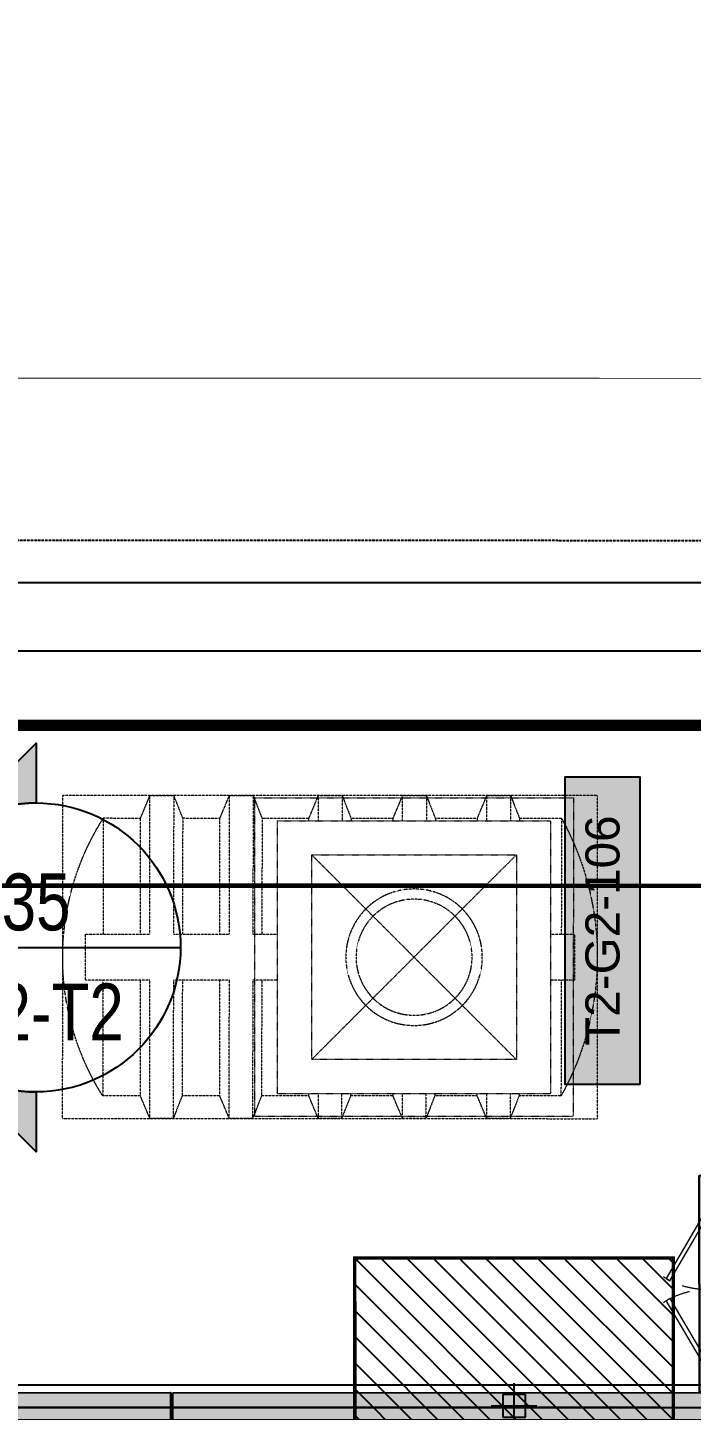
# Model space of a CAD drawing. Header units: centimetres. Extents: x -6122352 to 6876996, y -1694241 to 2592194.
# Drawn here: x 100422 to 103339, y -42178 to -36100 of the extents above; entities that cross this region are included whole.
import ezdxf
from ezdxf.enums import TextEntityAlignment as Align
from ezdxf.xclip import XClip

# ---------------------------------------------------------------- set-up
doc = ezdxf.new("R2010")
doc.units = ezdxf.units.CM
doc.header["$MEASUREMENT"] = 0
doc.header["$XCLIPFRAME"] = 2
doc.header["$PDMODE"] = 66
doc.header["$PDSIZE"] = 100
for name, pattern in [('CENTER', [2, 1.25, -0.25, 0.25, -0.25]), ('DASHED2', [0.375, 0.25, -0.125]), ('HIDDEN', [0.375, 0.25, -0.125]), ('LTH-4G-M-XR-GROUND FLOOR PLAN$0$HIDDEN2', [0.1875, 0.125, -0.0625]), ('XR-AR-END-SETTING OUT PLAN$0$23261-XR-AR-SI-GF$0$HIDDEN', [0.375, 0.25, -0.125])]:
    doc.linetypes.add(name, pattern=pattern)
doc.layers.get('Defpoints').update_dxf_attribs({"color": 255, "linetype": 'CENTER'})
for name, color, linetype in [('00-MI-DIM', 7, 'Continuous'), ('23585-XR-AR-BOUNDARY WALLS AND SETBACKS$0$setback', 7, 'XR-AR-END-SETTING OUT PLAN$0$23261-XR-AR-SI-GF$0$HIDDEN'), ('@MI-FOOTINGS', 7, 'Continuous'), ('@MI-MEP', 7, 'Continuous'), ('@MI-REF LAYER', 7, 'Continuous'), ('@MI-TYPE-02', 6, 'Continuous'), ('B_TH_4', 7, 'Continuous'), ('CTECH-Text 2.5mm', 2, 'Continuous'), ('PANEL-TAGS', 7, 'Continuous'), ('VD-WS-WATER TANK', 7, 'Continuous'), ('XR-AR-MID-SETTING OUT FOR MASTER$0$23585-XR-AR-MID-GROUND FLOOR$0$A-Flor-Strs', 1, 'Continuous')]:
    doc.layers.add(name, color=color, linetype=linetype)
doc.layers.add('08-Compound Wall-2', color=6, linetype='Continuous', lineweight=25, true_color=0xff00ff)
for name, color, linetype, lineweight in [('23585-XR-AR-102-8P-GF$0$A-FLOR-XREF', 8, 'Continuous', 9), ('23585-XR-AR-DAMAC PLOT LIMITS$0$1-Mid units', 41, 'Continuous', 5), ('A-ANNO-TEXT', 3, 'Continuous', 25), ('LTH-4G-M-XR-GROUND FLOOR PLAN$0$1717 X Water Tank Location_5B$0$00 Line 2', 6, 'Continuous', 13), ('XR-AR-MID-SETTING OUT FOR MASTER$0$23585-XR-AR-MID-GROUND FLOOR$0$$A-GLAZ-WNDO', 232, 'Continuous', 9), ('XR-AR-MID-SETTING OUT FOR MASTER$0$23585-XR-AR-MID-GROUND FLOOR$0$A-GLAZ-SILL', 8, 'Continuous', 5), ('XR-AR-MID-SETTING OUT FOR MASTER$0$23585-XR-AR-MID-GROUND FLOOR$0$A-GLAZ-WNDO', 232, 'Continuous', 9), ('ZAT_WALL PANEL', 3, 'Continuous', 30)]:
    doc.layers.add(name, color=color, linetype=linetype, lineweight=lineweight)
doc.layers.add('LTH-4G-M-XR-GROUND FLOOR PLAN$0$PDF_Geometry', color=7, linetype='Continuous', true_color=0xcccccc)
doc.styles.add('Arial Narrow', font='ARIALN.TTF', dxfattribs={"width": 0.95, "height": 500})
doc.styles.add('DIMTEXT', font='romans.shx', dxfattribs={"width": 0.8})
doc.styles.add('PANELTAG_STYLE', font='arial.ttf')
doc.dimstyles.new('DIM-25', dxfattribs={"dimscale": 25, "dimtxt": 2.5, "dimasz": 2.5, "dimexe": 1.25, "dimexo": 0.625, "dimgap": 1, "dimtad": 1, "dimdec": 0, "dimdsep": 46, "dimtxsty": 'DIMTEXT', "dimblk": 'AROW', "dimcen": 2.5, "dimse1": 1, "dimse2": 1, "dimclrd": 1, "dimclre": 1, "dimclrt": 2, "dimadec": 0, "dimazin": 0, "dimtfac": 1, "dimtdec": 0, "dimtmove": 0, "dimatfit": 3, "dimfxl": 1, "dimarcsym": 0})

# ---------------------------------------------------------------- blocks, each defined once
blk = doc.blocks.new('23585-XR-AR-BOUNDARY WALLS AND SETBACKS')
at = {"layer": '08-Compound Wall-2'}
blk.add_lwpolyline([(496465.304265361, 2768950.314838669), (496482.9255285829, 2768934.168785633), (496489.0395714305, 2768940.84125811), (496493.0929700581, 2768945.265056611), (496497.1463700577, 2768949.688856612), (496501.1997700583, 2768954.112656611), (496505.2531700579, 2768958.536456612), (496511.2982549883, 2768965.13399356), (496493.6763889136, 2768981.279238157)], dxfattribs=at)
at = {"layer": '23585-XR-AR-BOUNDARY WALLS AND SETBACKS$0$setback', "ltscale": 40, "const_width": 0.05}
blk.add_lwpolyline([(496482.7465575228, 2768938.266069014), (496468.3693618508, 2768951.439640108), (496472.5242740114, 2768955.974177996), (496476.5774013817, 2768960.39789873), (496480.6310491082, 2768964.821550814), (496484.6844491076, 2768969.245350815), (496488.7378421992, 2768973.669143274), (496492.8907719729, 2768978.201506046), (496507.268439416, 2768965.02861297), (496503.11500178, 2768960.495598367), (496499.0616017811, 2768956.071798366), (496495.0082017799, 2768951.647998367), (496490.9548017806, 2768947.224198367), (496486.9014429426, 2768942.800443289)], close=True, dxfattribs=at)
blk = doc.blocks.new('A$C9d9485f6')
at = {"layer": 'A-ANNO-TEXT', "rotation": 312.4881850805905}
blk.add_blockref('23585-XR-AR-BOUNDARY WALLS AND SETBACKS', (-2377088.534775567, -1504219.252137818), dxfattribs=at)
blk = doc.blocks.new('23585-XR-AR-DAMAC PLOT LIMITS')
at = {"layer": '23585-XR-AR-DAMAC PLOT LIMITS$0$1-Mid units', "color": 251, "true_color": 0x636466}
for points in [[(496489.1133000003, 2768940.773700001), (496471.4183, 2768956.987500001), (496475.4715, 2768961.4113), (496493.1666999999, 2768945.1975)], [(496489.1133000003, 2768940.773700001), (496493.1666999999, 2768945.1975), (496510.8617000002, 2768928.983899999), (496506.8082999997, 2768924.5601)]]:
    blk.add_lwpolyline(points, close=True, dxfattribs=at)
blk = doc.blocks.new('A$Cf093b529')
at = {"layer": 'A-ANNO-TEXT'}
blk.add_blockref('23585-XR-AR-DAMAC PLOT LIMITS', (-495391.9901121984, -2768603.441896566), dxfattribs=at)
blk = doc.blocks.new('XR-AR-MID-SETTING OUT FOR MASTER$0$23585-XR-AR-MID-GROUND FLOOR$0$945-4P-1-101-GROUND FLOOR PLAN$0$XR-MIDDLE-GROUND FLOOR PLAN$0$A$C446944C1')
at = {"layer": 'XR-AR-MID-SETTING OUT FOR MASTER$0$23585-XR-AR-MID-GROUND FLOOR$0$A-GLAZ-SILL', "color": 252}
blk.add_line((-2.733431756496429e-07, -4.737777635455132e-05), (5.199999726377428, -4.737754352390766e-05), dxfattribs=at)
for points in [[(2.208076124545187, -0.02284434624016285), (2.208076124545187, -0.1242443462833762), (2.093846930889413, -0.07354434626176953), (2.208076124545187, -0.02284434624016285)], [(2.991923328721896, -0.02284434624016285), (2.991923328721896, -0.1242443462833762), (3.106152522144839, -0.07354434579610825), (2.991923328721896, -0.02284434624016285)]]:
    blk.add_lwpolyline(points, dxfattribs=at)
at = {"layer": 'XR-AR-MID-SETTING OUT FOR MASTER$0$23585-XR-AR-MID-GROUND FLOOR$0$A-GLAZ-WNDO', "color": 252}
for p, q in [((5.199999726610258, 0.2499526219908148), (-2.735760062932968e-07, 0.2499526222236454)), ((-2.735760062932968e-07, 0.2499526222236454), (-2.733431756496429e-07, -4.737777635455132e-05)), ((0.04999972670339048, 0.0999526223167777), (0.04999972647055984, 0.2499526219908148)), ((1.284999726805836, 0.2499526222236454), (1.284999726805836, 0.09995262185111642)), ((1.334999726619571, 0.09995262208394706), (1.334999726619571, 0.2499526222236454)), ((3.864999726880342, 0.0999526223167777), (3.864999726880342, 0.2499526224564761)), ((3.914999726694077, 0.2499526222236454), (3.914999726694077, 0.09995262185111642)), ((5.149999726563692, 0.09995262254960835), (5.149999726796523, 0.2499526222236454)), ((5.199999726610258, 0.2499526219908148), (5.199999726377428, -4.737754352390766e-05)), ((-2.733431756496429e-07, 0.09995262208394706), (2.599999726517126, 0.09995262185111642)), ((5.199999726610258, 0.0999526223167777), (2.599999726517126, 0.09995262185111642))]:
    blk.add_line(p, q, dxfattribs=at)
for points in [[(1.284999726805836, 0.1999526221770793), (0.04999972647055984, 0.1999526226427406)], [(3.914999726694077, 0.1999526221770793), (5.149999726796523, 0.1999526219442487)]]:
    blk.add_lwpolyline(points, dxfattribs=at)
for points in [[(1.224999726749957, 0.03995262226089835), (1.304999726824462, 0.03995262226089835), (1.304999726824462, 0.08995262207463384), (1.224999726517126, 0.08995262230746448)], [(2.51999972644262, 0.03995262226089835), (1.304999726824462, 0.03995262226089835), (1.304999726824462, 0.08995262207463384), (2.519999726675451, 0.08995262207463384)], [(2.599999726517126, 0.03995262226089835), (2.51999972644262, 0.03995262226089835), (2.519999726675451, 0.08995262207463384), (2.599999726517126, 0.08995262254029512)], [(2.599999726517126, 0.03995262226089835), (2.679999726591632, 0.03995262202806771), (2.679999726591632, 0.08995262254029512), (2.599999726517126, 0.08995262254029512)], [(2.679999726591632, 0.03995262202806771), (3.89499972644262, 0.039952622493729), (3.894999726675451, 0.08995262207463384), (2.679999726591632, 0.08995262254029512)], [(3.974999726749957, 0.039952622493729), (3.89499972644262, 0.039952622493729), (3.894999726675451, 0.08995262207463384), (3.974999726749957, 0.08995262230746448)]]:
    blk.add_lwpolyline(points, close=True, dxfattribs=at)
blk = doc.blocks.new('XR-AR-MID-SETTING OUT FOR MASTER')
at = {"layer": 'XR-AR-MID-SETTING OUT FOR MASTER$0$23585-XR-AR-MID-GROUND FLOOR$0$A-Flor-Strs', "color": 8}
for p, q in [((60.05534254956096, 20672.92354680672), (5940.045863168596, 20672.65234583314)), ((60.04151019822535, 20372.92400187173), (5940.031380742199, 20372.65280095958))]:
    blk.add_line(p, q, dxfattribs=at)
at = {"layer": 'XR-AR-MID-SETTING OUT FOR MASTER$0$23585-XR-AR-MID-GROUND FLOOR$0$$A-GLAZ-WNDO', "color": 8, "xscale": -1000, "yscale": 1000, "zscale": 1000}
blk.add_blockref('XR-AR-MID-SETTING OUT FOR MASTER$0$23585-XR-AR-MID-GROUND FLOOR$0$945-4P-1-101-GROUND FLOOR PLAN$0$XR-MIDDLE-GROUND FLOOR PLAN$0$A$C446944C1', (5600.000170022249, 19222.70166015625), dxfattribs=at)
blk = doc.blocks.new('MID UNIT')
at = {"xscale": 0.001, "yscale": 0.001, "zscale": 0.001}
blk.add_blockref('XR-AR-MID-SETTING OUT FOR MASTER', (0, 0), dxfattribs=at)
blk = doc.blocks.new('TH_4')
at = {"xscale": -1}
blk.add_blockref('MID UNIT', (495826.3053798475, 2769130.514097063), dxfattribs=at)
blk = doc.blocks.new('A$C780da55d')
at = {"layer": 'B_TH_4', "xscale": 1.000039159572381, "yscale": 1.000039159572381, "zscale": 1.000039159572381}
blk.add_blockref('TH_4', (-495814.0704651335, -2769239.302089663), dxfattribs=at)
blk = doc.blocks.new('23585-XR-AR-MALDIVE-2$0$TH_4')
blk.add_blockref('A$C780da55d', (495794.655359471, 2769130.864096801))
blk = doc.blocks.new('AROW')
at = {"color": 1, "ltscale": 100}
for p, q in [((0, 0), (-3, 0)), ((-1.455191522836685e-11, -1), (-1.455191522836685e-11, 1))]:
    blk.add_line(p, q, dxfattribs=at)
blk.add_solid([(-1.279999999998836, 0.2133333333331393), (-1.279999999998836, -0.2133333333331393), (0, 0)], dxfattribs=at)
blk = doc.blocks.new('*D402')
at = {"layer": 'CTECH-Text 2.5mm', "color": 8, "lineweight": -2, "ltscale": 10, "transparency": 16777216}
blk.add_line((0.8245945251717253, -0.1346448104515323), (0.02459452517172529, -0.1346448104515323), dxfattribs=at)
at = {"layer": 'Defpoints', "color": 0, "ltscale": 10, "transparency": 16777216}
for p in [(-0.02540547482827471, -4.440892098500626e-16), (0.8745945251717253, -4.440892098500626e-16), (-0.02540547482827472, -0.1346448104515323)]:
    blk.add_point(p, dxfattribs=at)
at = {"layer": 'CTECH-Text 2.5mm', "color": 8, "lineweight": -2, "ltscale": 10, "transparency": 16777216, "xscale": 0.05, "yscale": 0.05, "zscale": 0.05, "rotation": 180}
blk.add_blockref('AROW', (-0.02540547482827472, -0.1346448104515323), dxfattribs=at)
at = {"layer": 'CTECH-Text 2.5mm', "color": 8, "lineweight": -2, "ltscale": 10, "transparency": 16777216, "xscale": 0.05, "yscale": 0.05, "zscale": 0.05}
blk.add_blockref('AROW', (0.8745945251717253, -0.1346448104515323), dxfattribs=at)
at = {"layer": 'CTECH-Text 2.5mm', "color": 8, "ltscale": 10, "transparency": 16777216, "insert": (0.4245945251717253, -0.07964481045153232), "char_height": 0.09, "attachment_point": 5, "style": 'DIMTEXT'}
blk.add_mtext('900', dxfattribs=at)
blk = doc.blocks.new('*D401')
at = {"layer": 'CTECH-Text 2.5mm', "color": 8, "lineweight": -2, "ltscale": 10, "transparency": 16777216}
blk.add_line((0.7458974683694631, -0.05000000000000048), (0.7458974683694632, -0.6500000000000008), dxfattribs=at)
at = {"layer": 'Defpoints', "color": 0, "ltscale": 10, "transparency": 16777216}
for p in [(0.8745945251717258, -4.440892098500628e-16), (0.7458974683694632, -0.7000000000000008), (0.8745945278484509, -0.7000000000000007)]:
    blk.add_point(p, dxfattribs=at)
at = {"layer": 'CTECH-Text 2.5mm', "color": 8, "lineweight": -2, "ltscale": 10, "transparency": 16777216, "xscale": 0.05, "yscale": 0.05, "zscale": 0.05}
for p, rotation in [((0.7458974683694631, -4.647852750491067e-16), 90), ((0.7458974683694632, -0.7000000000000008), 270)]:
    blk.add_blockref('AROW', p, dxfattribs=dict(at, rotation=rotation))
at = {"layer": 'CTECH-Text 2.5mm', "color": 8, "ltscale": 10, "transparency": 16777216, "insert": (0.690897468369463, -0.3500000000000008), "char_height": 0.09, "attachment_point": 5, "rotation": 90, "style": 'DIMTEXT'}
blk.add_mtext('700', dxfattribs=at)
blk = doc.blocks.new('WT')
at = {"layer": 'VD-WS-WATER TANK', "color": 8, "linetype": 'HIDDEN', "lineweight": 5}
for p, q in [((-1544.628465470625, 709.6584162400104), (-1544.628465470625, -710.3415837597568)), ((-1544.628465470625, 709.6584162400104), (805.3742911103182, 709.6584162400104)), ((805.3742911103182, -710.3415837599896), (805.3742911103182, 709.6584162400104)), ((-1205.197479922557, 610), (-1368.584841941483, 609.6917219583411)), ((-1367.616602353984, 100.7170481621288), (-1368.584841941483, 609.6917219583411)), ((-853.8209368987009, 609.9999999995343), (-1019.529137560632, 609.6873430171981)), ((-462.4613206691574, 609.9999999997672), (-670.4740313610528, 609.9999999997672)), ((-92.2536644951906, 609.9999999997672), (-279.1144151315093, 609.9999999997672)), ((277.9539916787762, 609.9999999997672), (91.09390626149252, 609.6474338008557)), ((645.8408009468112, 609.9999999997672), (461.3015541732311, 609.6518127417658)), ((646.8096269820817, 100.7170481618959), (645.8408009468112, 609.9999999997672)), ((-1366.263995035551, -610.3082780416589), (-1367.232107905904, -101.4002156818751)), ((648.161647852743, -610.0000000002328), (647.1941214301623, -101.4002156816423)), ((-1202.876633016858, -610.0000000002328), (-1366.263995035551, -610.3082780416589)), ((-853.8209368984681, -610.0000000002328), (-1017.208298916928, -610.3082780416589)), ((-462.4613206691574, -610), (-668.1531844553538, -610)), ((-92.2536644951906, -610.0000000002328), (-276.7935682260431, -610.0000000002328)), ((277.9539916787762, -610.0000000002328), (93.4147449049633, -610.3481872582342)), ((648.161647852743, -610.0000000002328), (463.6224010786973, -610.3481872582342)), ((805.3742911103182, -710.3415837599896), (-1544.628465470625, -710.3415837597568))]:
    blk.add_line(p, q, dxfattribs=at)
at = {"layer": 'VD-WS-WATER TANK', "color": 8, "linetype": 'HIDDEN', "lineweight": 5, "ltscale": 0.2}
for p, q in [((-450.0018297319766, 450.0018297312781, 1.058825682041061), (449.9999999995343, -449.9999999997672, -1)), ((449.9999999995343, 449.9999999993015), (-450.0000000004657, -450.0000000002328, 1.000000000007276))]:
    blk.add_line(p, q, dxfattribs=at)
at = {"layer": 'VD-WS-WATER TANK', "color": 8, "linetype": 'HIDDEN', "lineweight": 5}
for points in [[(-1057.987290713005, 100.7170481625944), (-1058.984124873765, 709.6584162407089), (-1161.101388717303, 709.6584162407089), (-1202.876633016625, 610.0000000006985), (-1202.876633016858, 100.7170481625944)], [(-1161.101388717303, 709.6584162407089), (-1161.10138871707, 100.7170481625944)], [(-1018.560901444405, 100.7170481623616), (-1019.529727479443, 610.0000000004657), (-1058.984124873765, 709.6584162407089)], [(-708.9315945943817, 100.7170481623616), (-709.928428754909, 709.6584162404761), (-812.04569259868, 709.6584162404761), (-853.8209368987009, 610.0000000002328), (-853.8209368982352, 100.7170481628273)], [(-812.04569259868, 709.6584162404761), (-812.04569259868, 100.7170481623616)], [(-669.5052053260151, 100.7170481623616), (-670.4740313610528, 610.0000000002328), (-709.928428754909, 709.6584162404761)], [(-318.3893022132106, 599.9999999993015), (-318.5688125255983, 709.6584162404761), (-420.6860763693694, 709.6584162404761), (-462.4613206691574, 610.0000000004657), (-462.4613206691574, 599.9999999997672)], [(-420.6860763693694, 709.6584162404761), (-420.6860763693694, 599.9999999997672)], [(-279.0953917962033, 599.9999999997672), (-279.1144151315093, 610.0000000004657), (-318.5688125255983, 709.6584162404761)], [(51.81901098834351, 599.9999999995343), (51.63884364836849, 709.6584162402432), (-50.47842019540258, 709.6584162407089), (-92.25366449495777, 610), (-92.2536644951906, 600)], [(-50.47842019540258, 709.6584162407089), (-50.47842019563541, 599.9999999997672)], [(91.11226437753066, 599.9999999995343), (91.09324104245752, 610.0000000002328), (51.63884364836849, 709.6584162402432)], [(422.026010134723, 599.9999999997672), (421.8464998223353, 709.6584162404761), (319.7292359783314, 709.6584162407089), (277.9539916787762, 610.0000000002328), (277.9539916787762, 599.9999999995343)], [(319.7292359783314, 709.6584162407089), (319.7292359785642, 600.0000000002328)], [(461.3199205512647, 600), (461.3008972161915, 610), (421.8464998223353, 709.6584162404761)], [(-1161.10138871707, 100.7170481625944), (-1444.626510607777, 100.7170481625944), (-1444.626510607777, -101.4002156811766), (-1161.10138871707, -101.4002156814095)], [(-812.04569259868, 100.7170481623616), (-1057.987290713005, 100.7170481625944)], [(-600.0000000002328, 100.7170481623616), (-708.9315945943817, 100.7170481623616)], [(599.9999999997672, -101.4002156811766), (705.3734893924557, -101.4002156811766), (705.3734893924557, 100.7170481625944), (599.9999999997672, 100.7170481625944)], [(-1202.876633016858, -101.4002156814095), (-1202.876633016858, -609.9999999995343), (-1161.101388717303, -710.3415837595239), (-1056.663277968066, -710.3415837592911), (-1017.208880573744, -610), (-1018.176406996092, -101.4002156811766)], [(-1161.10138871707, -101.4002156814095), (-1161.101388717303, -710.3415837595239)], [(-1056.663277968066, -710.3415837592911), (-1057.659002496395, -101.4002156809438)], [(-1057.659002496395, -101.4002156809438), (-812.0456925984472, -101.4002156811766)], [(-853.8209368984681, -101.4002156809438), (-853.8209368984681, -609.9999999995343), (-812.04569259868, -710.3415837595239), (-707.6075818496756, -710.3415837595239), (-668.1531844551209, -610), (-669.1207108779345, -101.4002156809438)], [(-812.0456925984472, -101.4002156811766), (-812.04569259868, -710.3415837595239)], [(-707.6075818496756, -710.3415837595239), (-708.6033063777722, -101.4002156809438)], [(-708.6033063777722, -101.4002156809438), (-600.0000000006985, -101.4002156814095)], [(-462.4613206689246, -600.0000000002328), (-462.4613206689246, -609.9999999997672), (-420.6860763693694, -710.3415837595239), (-316.2479656198993, -710.3415837590583), (-276.7935682255775, -609.9999999997672), (-276.8125915611163, -600.0000000002328)], [(-420.6860763693694, -600.0000000004657), (-420.6860763693694, -710.3415837595239)], [(-316.2479656198993, -710.3415837590583), (-316.428393206792, -600)], [(-92.25366449495777, -600.0000000004657), (-92.25366449495777, -609.9999999997672), (-50.47842019516975, -710.3415837592911), (53.95969055383466, -710.3415837592911), (93.41408794769086, -609.9999999997672), (93.39506461261772, -600.0000000004657)], [(-50.47842019540258, -600.0000000002328), (-50.47842019516975, -710.3415837592911)], [(53.95969055383466, -710.3415837592911), (53.7786999901291, -600.0000000004657)], [(277.9539916787762, -600.0000000004657), (277.9539916787762, -610), (319.7292359785642, -710.3415837592911), (424.1673467275687, -710.3415837592911), (463.6217441216577, -609.9999999997672), (463.6027207863517, -600.0000000002328)], [(319.7292359783314, -600.0000000004657), (319.7292359785642, -710.3415837592911)], [(424.1673467275687, -710.3415837592911), (423.9869191413745, -600.0000000002328)]]:
    blk.add_lwpolyline(points, dxfattribs=at)
at = {"layer": 'VD-WS-WATER TANK', "color": 8, "linetype": 'HIDDEN', "lineweight": 5, "ltscale": 0.2}
for points in [[(-699.9999999995343, -699.9999999995343), (700.0000000002328, -700), (699.9999999997672, 700), (-700, 700.0000000002328)], [(-600.0000000004657, -600.0000000004657), (599.9999999995343, -600.0000000011642), (599.9999999995343, 599.9999999995343), (-600.0000000002328, 599.9999999990687)], [(-450.0000000002328, -450.0000000002328), (449.9999999997672, -450.0000000004657), (449.9999999995343, 449.9999999993015), (-450.0000000004657, 450)]]:
    blk.add_lwpolyline(points, close=True, dxfattribs=at)
at = {"layer": 'VD-WS-WATER TANK', "color": 8, "linetype": 'HIDDEN', "lineweight": 5}
for radius in [299.9999999999999, 254.9999999999999]:
    blk.add_circle((0, 2.328306436538696e-10), radius, dxfattribs=at)
for centre, radius, start, end in [((-406.0936178530101, 1.520493773277849), 1138.534847617149, 147.7123555648303, 212.5056355353665), ((-448.5880362042226, -2.084176184376702), 1253.962327314667, 331.0008973028165, 29.21709379940886)]:
    blk.add_arc(centre, radius, start, end, dxfattribs=at)
blk = doc.blocks.new('A$Cab812dd2')
at = {"color": 1, "true_color": 0xeb0000, "const_width": 0.009999999999999998}
blk.add_lwpolyline([(33.1545027284883, 0.006143894279375672), (27.15449800388888, 0.004998242482542992), (21.15450557274744, 0.00413516815751791), (15.15450084907934, 0.002989516826346517), (9.154496124945581, 0.001843866892158985), (0.004435167647898197, 2.328306436538696e-10), (-4.656612873077393e-10, 24.00015403702855), (9.150048665236682, 24.00171532877721), (15.15005338797346, 24.0028609787114), (21.15005811303854, 24.00400663050823), (27.15006283624098, 24.00515227951109), (33.15006756037474, 24.0062979310751), (42.29828563099727, 24.00808041240089), (42.30172563716769, 0.007828111294656992)], close=True, dxfattribs=at)
blk = doc.blocks.new('A$C2baae4c6')
at = {"color": 1, "true_color": 0xeb0000, "const_width": 0.01}
blk.add_lwpolyline([(33.14810496842256, 1.311443219427019), (27.14823525008978, 1.311258269008249), (21.14824276213767, 1.311503351666033), (15.14823792834068, 1.311465859413147), (9.148233095358592, 1.311428369022906), (0.00101003039162606, 1.311433577910066), (0, 25.31120737222955), (9.148218243033625, 25.31130024045706), (15.14822307694703, 25.31133773364127), (21.14822790940525, 25.31137522403151), (27.14823274326045, 25.31141271581873), (33.14823757571867, 25.31145020760596), (42.2982863735524, 25.31132154911757), (42.29830122442218, 1.311449675820768)], close=True, dxfattribs=at)
blk = doc.blocks.new('A$C26b54db7')
at = {"color": 1, "true_color": 0xeb0000, "const_width": 0.01}
blk.add_lwpolyline([(33.1545027284883, 1.062951190397143), (27.15449800435454, 1.061805538833141), (21.1545055732131, 1.060942464508116), (15.15450084907934, 1.059796812944114), (9.154496125411242, 1.058651163242757), (0.004435167647898197, 1.056807296350598), (0, 25.05696133337915), (9.150048665236682, 25.05852262489498), (15.15005338843912, 25.05966827506199), (21.15005811303854, 25.060813926626), (27.15006283670664, 25.06195957586169), (33.1500675608404, 25.06310522742569), (42.29828563099727, 25.06488770851865), (42.30172563763335, 1.064635407645255)], close=True, dxfattribs=at)
blk = doc.blocks.new('T2-FOOTING PLAN')
at = {"layer": '@MI-FOOTINGS', "transparency": 33554679}
h = blk.add_hatch(dxfattribs=at)
h.set_pattern_fill('ANSI31', color=8, scale=650)
h.set_pattern_definition([(45, (0, 0), (-57.45242597140699, 57.45242597140699), [])])
h.paths.add_polyline_path([(-700, 650), (700, 650), (700, -650), (-700, -650)])
at = {"layer": '@MI-FOOTINGS', "color": 160, "true_color": 0x3340f0, "const_width": 15}
blk.add_lwpolyline([(-700, 650), (700, 650), (700, -650), (-700, -650)], close=True, dxfattribs=at)
at = {"layer": '@MI-FOOTINGS', "color": 30}
blk.add_point((0, 0), dxfattribs=at)
blk = doc.blocks.new('G6-T2-REAR-RIGHT END')
at = {"layer": '@MI-TYPE-02'}
h = blk.add_hatch(color=256, dxfattribs=at)
h.dxf.hatch_style = 1
h.paths.add_polyline_path([(-42165.20322779473, 51.31790563929826), (-36165.26883805217, 53.52173404814675), (-36164.79980276595, -66.47734930645674), (-42164.73419250851, -68.68117771530524)])
h.paths.add_polyline_path([(-36155.27285284246, 52.39341225381941), (-30155.33846309991, 54.5972406626679), (-30154.86942781368, -65.4018426919356), (-36154.80381755624, -67.6056711007841)])
h.paths.add_polyline_path([(-30145.34286372142, 53.5676308167167), (-24145.40847397898, 55.77145922509953), (-24144.93943869264, -64.2276241290383), (-30144.8738284352, -66.4314525378868)])
h.paths.add_polyline_path([(-24135.41248876916, 54.64313743077219), (-18135.47809902672, 56.84696583962068), (-18135.00906374038, -63.15211751451716), (-24134.94345348293, -65.35594592336565)])
h.paths.add_polyline_path([(-18125.4829011769, 55.92008403828368), (-12125.54851143435, 58.12391244713217), (-12125.07947614801, -61.87517090747133), (-18125.01386589068, -64.07899931631982)])
h.paths.add_polyline_path([(-12115.5537454345, 57.30751616088673), (-6115.619355691946, 59.51134456973523), (-6115.150320405606, -60.48773878440261), (-12115.08471014828, -62.6915671932511)])
h.paths.add_polyline_path([(-6105.623370482237, 58.38302277540788), (-0.2345176431117579, 59.99954167706892), (0.2345176431117579, -59.99954167706892), (-6105.154335196014, -61.61606057872996)])
for points in [[(-36155.27285284246, 52.39341225381941), (-30155.33846309991, 54.5972406626679), (-30154.86942781368, -65.4018426919356), (-36154.80381755624, -67.6056711007841)], [(-30145.34286372142, 53.5676308167167), (-24145.40847397898, 55.77145922509953), (-24144.93943869264, -64.2276241290383), (-30144.8738284352, -66.4314525378868)]]:
    blk.add_lwpolyline(points, close=True, dxfattribs=at)
at = {"layer": '@MI-FOOTINGS', "xscale": -1, "rotation": 0.01015602854542941}
blk.add_blockref('T2-FOOTING PLAN', (-28645.13245738391, -4.341728340368718), dxfattribs=at)
blk = doc.blocks.new('*U1430')
h = blk.add_hatch(color=94)
edge = h.paths.add_edge_path()
edge.add_line((-5.853590386044781e-15, -6.350000000000011), (-3.839567134987508e-15, -8.98025612106916))
edge.add_line((-3.839567134987508e-15, -8.98025612106916), (-8.98025612106916, -1.4210854715202e-14))
edge.add_line((-8.98025612106916, -1.364422505680946e-14), (-1.243449787580175e-14, 8.980256121069147))
edge.add_line((-1.308023176029987e-14, 8.980256121069147), (-6.554262137165959e-15, 6.349999999999988))
edge.add_arc((-2.326472348102011e-15, -1.154631945610163e-14), 6.35, 90.00000000000004, 269.9999999999999)
at = {"color": 94}
blk.add_line((-6.35, -5.639932965095795e-15), (6.35, -1.127986593019159e-14), dxfattribs=at)
for points in [[(-5.853590386044781e-15, -6.350000000000011), (-3.839567134987508e-15, -8.98025612106916), (-8.98025612106916, -1.364422505680946e-14), (-1.308023176029987e-14, 8.980256121069147), (-6.554262137165959e-15, 6.349999999999988, 0.9999999999999994)], [(-4.490128060534579, 4.490128060534578, 0.4142135623730951), (-4.490128060534578, -4.49012806053458), (-8.98025612106916, -1.236372533598709e-15), (-4.490128060534585, 4.490128060534578)]]:
    blk.add_lwpolyline(points, format="xyb", close=True)
blk.add_circle((-1.409983241273949e-15, -5.639932965095795e-15), 6.35, dxfattribs=at)
at = {"style": 'Arial Narrow', "width": 0.95, "flags": 8}
blk.add_attdef('VIEWNUMBER', text='', height=2.5, dxfattribs=at).set_placement((-1.409983241273949e-15, -5.639932965095795e-15), align=Align.BOTTOM_CENTER)
blk.add_attdef('SHEETNUMBER', text='', height=2.5, dxfattribs=at).set_placement((-1.409983241273949e-15, -1.587500000000005), align=Align.TOP_CENTER)
blk = doc.blocks.new('PANELTAG')
at = {"layer": 'PANEL-TAGS', "color": 1}
blk.add_lwpolyline([(-13.5, -3.3), (13.5, -3.3), (13.5, 3.3), (-13.5, 3.3)], close=True, dxfattribs=at)
at = {"layer": 'PANEL-TAGS', "color": 40, "true_color": 0xffd700}
blk.add_solid([(-13.5, -3.3), (13.5, -3.3), (-13.5, 3.3), (13.5, 3.3)], dxfattribs=at)
at = {"layer": 'PANEL-TAGS', "color": 5, "style": 'PANELTAG_STYLE'}
blk.add_attdef('TAGNO', text='', height=3, dxfattribs=at).set_placement((0, 0), align=Align.CENTER)
blk = doc.blocks.new('A$C3dfd7553')
at = {"layer": 'LTH-4G-M-XR-GROUND FLOOR PLAN$0$1717 X Water Tank Location_5B$0$00 Line 2', "color": 8, "linetype": 'Continuous', "elevation": -5.961404628470183e-10}
blk.add_lwpolyline([(0.05625000142252747, -0.700000001154433, 0.01, 0.01, 0), (-0.02540547482827471, -0.7000000014647962, 0.01, 0.01, 0), (-0.02540547482827471, -4.440892098500626e-16, 0.01, 0.01, 0), (0.8745945251717253, -4.440892098500626e-16, 0.01, 0.01, 0), (0.8745945251717253, -0.7000000000000005, 0.01, 0.01, 0), (0.7937499990198317, -0.7000000003091413, 0, 0, 0)], format="xyseb", dxfattribs=at)
at = {"layer": 'LTH-4G-M-XR-GROUND FLOOR PLAN$0$PDF_Geometry', "color": 8, "lineweight": 5, "elevation": -5.961404628470183e-10}
for points in [[(0.07343750142252746, -0.7171875012014066), (0.07343750142252746, -0.6812500012014066), (0.05625000142252747, -0.6812500012014066), (0.05625000142252747, -0.7171875012014066)], [(0.376624831931947, -0.8951878049197844), (0.385999831931947, -0.8795628049197844), (0.08281250142252745, -0.7015625012014066), (0.07343750142252746, -0.7171875012014066)], [(0.4733751685104121, -0.8951878049197844), (0.4640001685104121, -0.8795628049197844), (0.7671874990198316, -0.7015625012013483), (0.7765624990198317, -0.7171875012013483)], [(0.7765624990198317, -0.7171875012013483), (0.7765624990198317, -0.6812500012013484), (0.7937499990198317, -0.6812500012013484), (0.7937499990198317, -0.7171875012013483)]]:
    blk.add_lwpolyline(points, close=True, dxfattribs=at)
blk.add_lwpolyline([(0.7765624990198317, -0.7000000000727601), (0.07343750142252746, -0.700000001128647)], dxfattribs=at)
at = {"layer": 'LTH-4G-M-XR-GROUND FLOOR PLAN$0$PDF_Geometry', "color": 8, "linetype": 'LTH-4G-M-XR-GROUND FLOOR PLAN$0$HIDDEN2', "lineweight": 5}
for centre, start, end in [((0.07343750142252746, -0.7171875012014066), 327.1406896579334, 2.802125314774052), ((0.7765624990198317, -0.7171875012013483), 177.1978746852259, 212.8593103420665)]:
    blk.add_arc(centre, 0.3515773961808323, start, end, dxfattribs=at)
at = {"layer": 'ZAT_WALL PANEL', "color": 1, "elevation": -5.961404628470183e-10}
blk.add_lwpolyline([(-0.02540547482827471, -0.7500000016548443), (-0.02540547482827471, -4.440892098500626e-16), (0.9245945251717254, -4.440892098500626e-16), (0.9245945251717254, -0.7499999998087883), (-0.02540547482827471, -0.7500000015625269)], dxfattribs=at)
at = {"layer": 'CTECH-Text 2.5mm', "color": 8, "ltscale": 10}
dim = blk.add_linear_dim(base=(-0.02540547482827472, -0.1346448104515323), p1=(0.8745945251717253, -4.440892098500626e-16), p2=(-0.02540547482827471, -4.440892098500626e-16), dimstyle='DIM-25', override={"dimscale": 1, "dimtxt": 0.09, "dimasz": 0.05, "dimgap": 0.01, "dimlfac": 1000, "dimclrd": 8, "dimclre": 8, "dimclrt": 8}, dxfattribs=at)
dim.commit()
dim.dimension.update_dxf_attribs({"geometry": '*D402', "text_midpoint": (0.4245945251717253, -0.07964481045153232)})
dim = blk.add_linear_dim(base=(0.7458974683694632, -0.7000000000000008), p1=(0.8745945251717253, -4.440892098500626e-16), p2=(0.8745945251717253, -0.7000000000000005), angle=90, dimstyle='DIM-25', override={"dimscale": 1, "dimtxt": 0.09, "dimasz": 0.05, "dimgap": 0.01, "dimlfac": 1000, "dimclrd": 8, "dimclre": 8, "dimclrt": 8}, dxfattribs=at)
dim.commit()
dim.dimension.update_dxf_attribs({"geometry": '*D401', "text_midpoint": (0.690897468369463, -0.3500000000000008)})
blk = doc.blocks.new('23585-XR-AR-MID-ANNO-GF')
at = {"xscale": 1000, "yscale": 1000, "zscale": 1000, "rotation": 269.8774601641335}
blk.add_blockref('A$C3dfd7553', (5900.257076945411, 23874.59458233759, 5.961404628470183e-07), dxfattribs=at)
at = {"layer": 'VD-WS-WATER TANK', "ltscale": 100, "rotation": 359.9969187736403}
blk.add_blockref('WT', (3895.164104165934, 21990.38384864075), dxfattribs=at)
blk = doc.blocks.new('A$Ca180d4cc')
at = {"color": 1, "true_color": 0xeb0000, "const_width": 0.01}
blk.add_lwpolyline([(33.14810496848077, 0.0001849504187703133), (27.14823525026441, -2.328306436538696e-10), (21.14824276231229, 0.0002450824249535799), (15.14823792874813, 0.0002075904048979282), (9.148233095183969, 0.0001700997818261385), (0.001010030508041382, 0.0001753086689859629), (0, 23.9999491032213), (9.14821824291721, 24.00004197121598), (15.14822307694703, 24.00007946440019), (21.14822790957987, 24.00011695502326), (27.1482327436097, 24.00015444657765), (33.14823757577688, 24.00019193859771), (42.29828637372702, 24.00006328010932), (42.2983012245968, 0.0001914068125188351)], close=True, dxfattribs=at)
at = {"layer": '23585-XR-AR-102-8P-GF$0$A-FLOR-XREF', "xscale": -0.001000000000000002, "yscale": 0.001, "zscale": 0.001, "rotation": 359.9969187732991}
blk.add_blockref('23585-XR-AR-MID-ANNO-GF', (33.10725854104385, 0.02971434034407139), dxfattribs=at)

msp = doc.modelspace()

# ---------------------------------------------------------------- hatches: boundary and pattern name
at = {"layer": '@MI-REF LAYER'}
h = msp.add_hatch(dxfattribs=at)
h.set_pattern_fill('ANSI31', color=256, scale=1999.999998458916, angle=186.7183412143764)
h.set_pattern_definition([(231.7183412143764, (-2377109729.195271, -1504175463.930205), (196.2436825049419, -154.8819453021617), [])])
h.paths.add_polyline_path([(92037.13902258463, -23664.3948279237), (128338.704709431, -23670.85480309973), (128336.2093290135, -37944.68568790456), (122085.9638312767, -37943.57343604637), (122086.1519751847, -37642.94383336664), (98284.7186077416, -37638.70829634352), (98284.79975513293, -37939.33794656528), (92034.55425807217, -37938.22569720303)])

# ---------------------------------------------------------------- block references
at = {"layer": '@MI-MEP', "color": 10, "xscale": 1000, "yscale": 1000, "zscale": 1000, "rotation": 359.9792219100943}
msp.add_blockref('A$Cab812dd2', (89026.5329824112, -66163.9723817782), dxfattribs=at)
at = {"layer": '@MI-REF LAYER', "xscale": 1000, "yscale": 1000, "zscale": 1000}
msp.add_blockref('A$C9d9485f6', (-23958.95045533385, 48155.57226163784), dxfattribs=at)
at = {"layer": '@MI-REF LAYER', "xscale": 1000, "yscale": 1000, "zscale": 1000, "rotation": 312.4882903633292}
msp.add_blockref('A$Cf093b529', (-891608.7329339073, 539022.7201118186), dxfattribs=at)
at = {"layer": '@MI-REF LAYER', "color": 10, "xscale": 999.9999999999998, "yscale": 999.9999999999998, "zscale": 999.9999999999998, "rotation": 359.9792219095311}
msp.add_blockref('A$C26b54db7', (89026.14973557193, -67220.77960887644), dxfattribs=at)

# ---------------------------------------------------------------- next in the draw order: block references
at = {"layer": '@MI-REF LAYER'}
ref = msp.add_blockref('23585-XR-AR-MALDIVE-2$0$TH_4', (496417262.486582, 2769024071.136306), dxfattribs=dict(at, xscale=999.9999999999998, yscale=999.9999999999998, zscale=999.9999999999998, rotation=179.9898040398786))
XClip(ref).set_block_clipping_path([(495835.39554444235, 2769154.4543920932), (495826.3054936873, 2769154.4143740092), (495820.3054908863, 2769154.4143365184), (495814.30548605276, 2769154.414299026), (495808.30548121966, 2769154.4142615357), (495802.3054763861, 2769154.4142240435), (495793.3572849813, 2769154.454544789), (495793.3582675471, 2769130.514365376), (495835.3955587419, 2769130.5143724433)])

# ---------------------------------------------------------------- next in the draw order: linework, layer by layer
at = {"layer": '@MI-REF LAYER', "const_width": 5}
msp.add_lwpolyline([(128336.2540242733, -37944.68569592456), (122085.9638314471, -37943.5734359267), (122086.1519760981, -37642.94383344002), (98284.7186079132, -37638.70829618581), (98284.79975523063, -37939.33794651444), (92034.55425771952, -37938.22569750743), (92037.1390228465, -23664.39482768384), (128338.704709444, -23670.85480311403)], close=True, dxfattribs=at)

# ---------------------------------------------------------------- next in the draw order: block references
msp.add_blockref('G6-T2-REAR-RIGHT END', (131205.2053669541, -42154.50797067919))
at = {"layer": '00-MI-DIM'}
ref = msp.add_blockref('*U1430', (100458.9752335598, -40143.42960484113), dxfattribs=dict(at, xscale=100, yscale=100, zscale=100))
ref.add_attrib('VIEWNUMBER', '35', dxfattribs={"layer": '0', "height": 250, "style": 'Arial Narrow', "width": 0.95}).set_placement((100458.9752335598, -40143.42960484113), align=Align.BOTTOM_CENTER)
ref.add_attrib('SHEETNUMBER', 'G2-T2', dxfattribs={"layer": '0', "height": 250, "style": 'Arial Narrow', "width": 0.95}).set_placement((100458.9752335598, -40302.17960484113), align=Align.TOP_CENTER)
at = {"layer": '@MI-MEP', "color": 10, "xscale": 1000, "yscale": 1000, "zscale": 1000, "rotation": 179.9898040371397}
msp.add_blockref('A$Ca180d4cc', (131337.7931331814, -18171.28413188925), dxfattribs=at)
at = {"layer": 'PANEL-TAGS'}
ref = msp.add_blockref('PANELTAG', (102948.7387248487, -40069.69389658609), dxfattribs=dict(at, xscale=50.00000000000001, yscale=50.00000000000001, zscale=50.00000000000001, rotation=90.00000000000001))
ref.add_attrib('TAGNO', 'T2-G2-106', dxfattribs={"color": 5, "height": 150, "rotation": 90, "style": 'PANELTAG_STYLE'}).set_placement((102948.7387248487, -40069.69389658609), align=Align.MIDDLE_CENTER)

# ---------------------------------------------------------------- next in the draw order: wipeouts: each hides what was drawn before it
at = {"color": 10}
msp.add_wipeout([(92037.13902258464, -23664.3948279237), (128338.70470943095, -23670.854803099734), (128336.20932901348, -37944.685687904566), (122085.96383127675, -37943.57343604637), (122086.15197518466, -37642.94383336664), (98284.71860774161, -37638.708296343524), (98284.79975513293, -37939.337946565276), (92034.55425807218, -37938.22569720303)], dxfattribs=at).dxf.layer = '@MI-REF LAYER'

# ---------------------------------------------------------------- next in the draw order: linework, layer by layer
at = {"layer": '@MI-REF LAYER', "linetype": 'DASHED2', "extrusion": (3.922150566507449e-12, 7.460187453559482e-09, 1), "elevation": -22.4605079907749}
msp.add_lwpolyline([(98186.09144912337, -38353.05547920333), (112409.6846914497, -38355.58512525234), (112966.6126393761, -37618.90577273852)], dxfattribs=at)

# ---------------------------------------------------------------- next in the draw order: wipeouts: each hides what was drawn before it
msp.add_wipeout([(109372.10132223317, -36711.330164428575), (102402.61443723152, -36709.98617537915), (102403.32794282238, -33009.98624256908), (109372.81482789067, -33011.33023228237)]).dxf.layer = '@MI-REF LAYER'

# ---------------------------------------------------------------- next in the draw order: linework, layer by layer
at = {"layer": '@MI-REF LAYER', "color": 1, "const_width": 20}
msp.add_lwpolyline([(89130.20128739443, -42145.25174828441), (91624.97045996191, -39870.35373164149), (105985.2601377271, -39873.05715639537), (105984.1160719803, -36710.67836498001), (105985.2601377271, -39873.05715639537), (128428.6569679088, -39877.45092335262), (131079.1303563981, -42167.18121089629)], dxfattribs=at)

# ---------------------------------------------------------------- next in the draw order: wipeouts: each hides what was drawn before it
at = {"color": 10}
msp.add_wipeout([(109372.81482873335, -33011.3302317633), (102403.32794280493, -33009.98624304444), (102402.61443763174, -36709.986175489335), (109372.10132238922, -36711.33016430867), (109372.81482906704, -33011.33023143818)], dxfattribs=at).dxf.layer = '@MI-REF LAYER'

# ---------------------------------------------------------------- next in the draw order: block references
at = {"layer": '@MI-REF LAYER', "color": 10, "xscale": 1000, "yscale": 1000, "zscale": 1000, "rotation": 179.9898040371397}
msp.add_blockref('A$C2baae4c6', (131338.0264756741, -16860.02588365775), dxfattribs=at)

doc.saveas('drawing.dxf')
